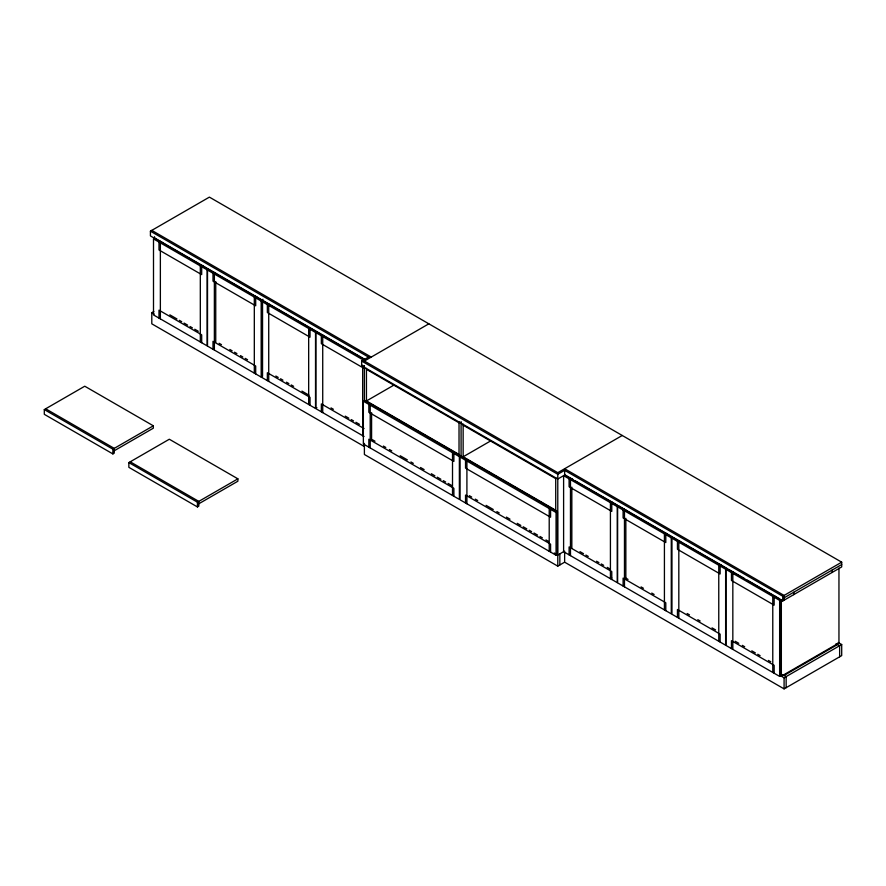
<?xml version="1.0" encoding="UTF-8"?>
<svg xmlns="http://www.w3.org/2000/svg" width="886" height="886" viewBox="0 0 886 886"><rect width="100%" height="100%" fill="white"/><g stroke="black" fill="none" stroke-linecap="round" stroke-linejoin="round"><path stroke-width="1.33" d="M364.91 359.76L150.421 235.92L150.421 231.168L209.395 197.124L841.7 562.178L841.7 566.929L782.726 600.985L564.637 475.073L564.637 468.738L784.088 595.436L784.088 600.187M153.499 238.888L207.169 269.876L207.169 345.894L153.499 314.918L153.499 238.888L154.873 238.101L207.402 268.425M160.366 241.269L158.993 242.055L158.993 249.974L201.687 274.627L201.687 266.708L203.049 265.911M161.739 242.055L160.366 242.853L160.366 318.871M201.687 265.124L200.314 265.911L200.314 341.941M207.169 269.876L208.542 269.078M207.512 270.075L208.886 269.278L262.544 300.265L262.544 376.284L261.171 377.082L207.512 346.094L207.512 270.075L261.171 301.052L262.544 300.265M214.368 272.445L212.994 273.242L212.994 281.161L255.689 305.803L255.689 297.884L257.062 297.098M215.741 273.242L214.368 274.029L214.368 350.059M364.091 446.389L151.794 323.822L151.794 312.736L153.843 311.551M45.673 408.789L114.25 448.382L114.25 453.134L112.876 453.92L44.3 414.327L44.3 409.576L84.757 386.218L153.344 425.812L153.344 428.182L114.25 450.752M255.689 296.301L254.315 297.098L254.315 373.117M316.9 407.66L315.527 408.457L261.857 377.469L261.857 301.45L263.231 300.664L310.222 327.787M268.724 303.832L267.351 304.618L267.351 312.536L310.034 337.189L310.034 329.271L311.407 328.473M270.086 304.618L268.724 305.415L268.724 381.434M310.034 327.687L308.671 328.473L308.671 404.492M44.3 409.576L112.876 449.169L153.344 425.812M261.857 301.45L315.527 332.438L316.9 331.641L311.185 328.341M364.046 436.466L315.87 408.656L315.87 332.627L317.243 331.84L364.235 358.974M322.725 335.008L321.352 335.794L321.352 343.713L364.046 368.366L364.046 365.73M324.099 335.794L322.725 336.591L322.725 412.61M130.22 461.805L198.807 501.398L198.807 506.15L197.434 506.936L128.858 467.343L128.858 462.592L169.315 439.234L237.891 478.828L237.891 481.209L198.807 503.769M362.673 359.65L364.046 358.863M151.794 230.382L371.245 357.08L368.498 357.08L361.643 361.045L361.643 365.796L557.781 479.027L564.98 474.874L572.843 479.415M841.7 562.178L782.726 596.223L564.637 470.322L557.781 474.276L361.643 361.045L364.39 361.045L428.846 323.822M363.36 401.225L364.733 400.439L460.742 455.869L459.369 456.655L363.36 401.225L363.36 443.986L459.369 499.427L459.369 456.655M393.905 385.122L366.45 400.97L459.026 454.429M128.858 462.592L197.434 502.185L237.891 478.828M370.215 403.606L368.842 404.393L368.842 412.311L453.887 461.407L453.887 453.488L455.26 452.702M371.588 404.393L370.215 405.19L370.215 447.951M453.887 451.904L452.513 452.702L452.513 495.462M460.055 457.054L461.429 456.268L557.438 511.698L557.438 554.459L556.065 555.245L460.055 499.815L460.055 457.054L556.065 512.485L557.438 511.698M490.6 440.951L463.145 456.799L555.721 510.247M466.911 459.435L465.538 460.222L465.538 468.14L550.583 517.236L550.583 509.317L551.956 508.531M468.284 460.222L466.911 461.019L466.911 503.78M364.39 361.045L557.781 472.692L622.249 435.48M570.473 478.041L569.1 478.828L569.1 486.746L611.783 511.399L611.783 503.481L613.156 502.683M571.835 478.828L570.473 479.625L570.473 555.644M550.583 507.733L549.209 508.531L549.209 551.291M611.783 501.897L610.421 502.683L610.421 578.713L611.783 577.916M617.276 506.648L617.276 582.667L563.607 551.69L563.607 475.66L617.276 506.648L618.649 505.851M617.62 506.847L618.993 506.05L672.651 537.038L671.278 537.824L617.62 506.847L617.62 582.866L671.278 613.854L671.278 537.824M624.475 509.217L623.102 510.015L623.102 517.933L665.796 542.575L665.796 534.657L667.169 533.87M625.848 510.015L624.475 510.801L624.475 586.831M563.751 551.601L557.781 555.057L554.204 552.986M570.473 554.06L569.1 554.857L569.1 546.939L611.783 571.581L611.783 579.499M364.39 443.399L364.39 454.485L557.781 566.143L564.57 562.222M665.796 533.073L664.422 533.87L664.422 609.889M671.965 538.223L673.338 537.437L726.996 568.413L725.634 569.211L671.965 538.223L671.965 614.242L725.634 645.23L725.634 569.211M678.82 540.604L677.447 541.39L677.447 549.309L720.141 573.962L720.141 566.043L721.514 565.246M680.193 541.39L678.82 542.188L678.82 618.207M720.141 564.46L718.767 565.246L718.767 641.265M725.977 569.399L779.636 600.387L781.009 599.589L781.009 675.619L779.636 676.406L725.977 645.429L725.977 569.399L727.34 568.613M732.833 571.78L731.459 572.566L731.459 580.485L774.154 605.138L774.154 597.219L775.516 596.422M734.206 572.566L732.833 573.364L732.833 649.383M774.154 595.636L772.78 596.422L772.78 672.452M784.088 597.817L841.7 564.548M784.088 675.42L837.58 644.532M780.511 675.73L784.088 677.79L841.7 644.532L841.7 655.618L784.088 688.876L564.637 562.178L564.637 551.092M150.421 231.168L368.498 357.08M575.213 480.777L617.498 505.197M728.491 569.266L744.694 578.624M747.064 579.998L779.868 598.936M315.87 332.627L364.046 360.447M366.45 369.351L459.026 422.81M463.145 425.18L555.721 478.639M838.123 642.472L841.7 644.532M836.063 643.657L839.64 645.717L839.64 656.803M169.846 314.851L176.967 318.96M179.337 320.322L181.708 321.696M184.078 323.069L187.633 325.118M190.014 326.491L192.384 327.853M194.754 329.227L198.309 331.275M219.108 343.292L221.489 344.654M229.784 349.449L232.154 350.823M234.524 352.185L236.905 353.558M240.46 355.618L242.83 356.98M245.2 358.354L247.571 359.716M275.834 376.041L278.204 377.403M280.574 378.776L282.944 380.149M286.51 382.198L288.88 383.572M291.25 384.934L293.62 386.307M301.927 391.103L309.037 395.211M331.021 407.903L333.402 409.277M345.252 416.121L348.818 418.17M351.188 419.543L353.558 420.905M355.928 422.279L359.483 424.339M579.953 551.624L583.509 553.672M585.89 555.046L588.26 556.408M596.555 561.203L598.925 562.577M601.295 563.939L603.676 565.312M607.231 567.372L609.601 568.734M625.66 578.004L628.03 579.378M641.076 586.909L643.446 588.282M651.753 593.066L654.123 594.44M687.126 613.489L689.496 614.862M697.803 619.657L700.173 621.02M712.023 627.875L715.589 629.924M735.203 641.254L738.758 643.302M742.313 645.362L744.694 646.725M751.804 650.833L755.359 652.893M757.729 654.256L760.099 655.629M768.406 660.424L770.776 661.787M364.046 428.547L321.352 403.905L321.352 411.824M782.571 674.534L786.148 676.605L786.148 687.691M372.607 439.833L375.011 441.217M383.394 446.057L385.787 447.441M389.375 449.512L391.778 450.896M400.162 455.736L407.35 459.878M410.938 461.96L413.33 463.345M420.518 467.487L424.117 469.569M431.305 473.711L434.893 475.793M437.285 477.166L440.885 479.248M443.277 480.633L445.669 482.006M448.072 483.391L451.661 485.473M469.303 495.662L471.706 497.046M475.295 499.117L477.698 500.501M486.082 505.341L493.258 509.483M496.858 511.565L499.25 512.95M506.438 517.092L510.026 519.174M517.214 523.316L520.813 525.387M523.205 526.771L526.805 528.853M529.197 530.238L531.589 531.611M533.981 532.995L537.58 535.078M539.973 536.451L542.365 537.835M545.964 539.917L548.356 541.302M151.794 312.736L154.175 314.109M838.953 568.07L838.953 642.948L781.352 676.206L781.352 599.966M832.098 570.097L832.098 572.467M793.69 592.269L793.69 594.639M784.088 677.79L784.088 688.876M782.726 596.223L782.726 600.985M779.636 600.387L779.636 676.406M774.154 673.238L774.154 665.32L731.459 640.678L731.459 648.596M720.141 642.062L720.141 634.143L677.447 609.49L677.447 617.409M665.796 610.687L665.796 602.757L623.102 578.115L623.102 586.034M625.848 518.31L625.848 579.123M571.835 487.123L571.835 547.947M559.841 553.861L559.841 564.947M557.781 472.692L557.781 566.143M556.065 512.485L556.065 555.245M555.721 477.62L555.721 511.654M550.583 552.078L550.583 544.159L465.538 495.064L465.538 502.982M463.145 424.172L463.145 458.206M461.085 421.614L461.085 457.021M459.026 421.791L459.026 455.825M453.887 496.26L453.887 488.341L368.842 439.234L368.842 447.153M371.588 412.677L371.588 440.264M366.45 368.343L366.45 402.377M364.39 365.796L364.39 401.192M362.673 365.187L362.673 435.679M315.527 332.438L315.527 408.457M310.034 405.29L310.034 397.371L267.351 372.718L267.351 380.637M262.887 299.269L262.887 301.993M261.171 301.052L261.171 377.082M255.689 373.914L255.689 365.996L212.994 341.343L212.994 349.261M215.741 281.538L215.741 342.35M201.687 342.727L201.687 334.808L158.993 310.166L158.993 318.085M197.434 502.185L197.434 506.936M154.529 236.717L154.529 239.441M112.876 449.169L112.876 453.92"/></g></svg>
